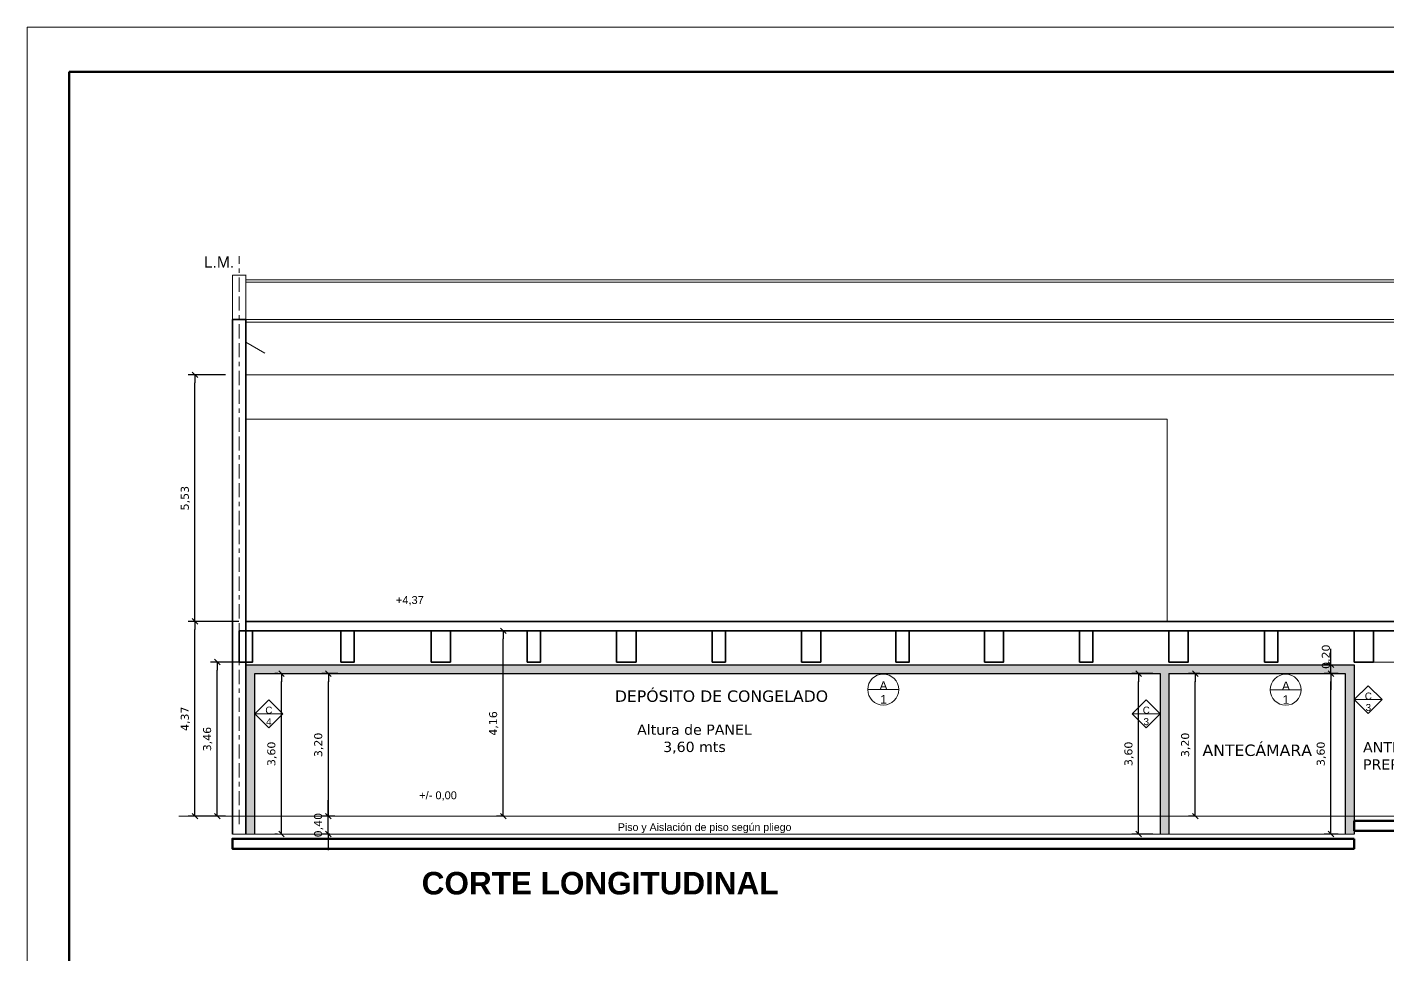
# Model space of a CAD drawing. Header units: metres. Extents: x -163 to 91, y -12 to 67.
# Drawn here: x -159.63 to -129.13, y 46.02 to 66.82 of the extents above; entities that cross this region are included whole.
import ezdxf

# ---------------------------------------------------------------- set-up
doc = ezdxf.new("R2010")
doc.units = ezdxf.units.M
doc.header["$LTSCALE"] = 0.508
doc.header["$PDMODE"] = 1
doc.header["$PDSIZE"] = -2
doc.linetypes.add('STYLE_07', pattern=[1.875, 0.625, -0.20828, 0.625, -0.20836, 0.06943, -0.13893])
doc.layers.get('0').update_dxf_attribs({"lineweight": 18})
for name, color, linetype, lineweight in [('columnas HA', 7, 'Continuous', 35), ('Dimension', 7, 'Continuous', 5), ('Muros', 7, 'Continuous', 35), ('None', 7, 'Continuous', 5), ('panel nuevo', 7, 'Continuous', 30), ('ROTUL1', 7, 'Continuous', 20), ('TEXTO', 7, 'Continuous', 18), ('TEXTOTERMINACIONES', 7, 'Continuous', 20), ('Zócalo', 7, 'Continuous', 9)]:
    doc.layers.add(name, color=color, linetype=linetype, lineweight=lineweight)
doc.styles.add('Arial', font='arial.ttf')
doc.styles.add('Arial (bold)', font='')
doc.styles.add('HoratioDBol', font='')
doc.styles.add('Verdana', font='verdana.ttf')
doc.styles.get('Arial (bold)').set_extended_font_data('Arial', bold=True)
doc.styles.get('HoratioDBol').set_extended_font_data('HoratioDBol')
doc.dimstyles.new('personal', dxfattribs={"dimtxt": 0.214974, "dimasz": 0.179989, "dimexe": 0.15, "dimexo": 0.159, "dimgap": 0.001, "dimtad": 1, "dimzin": 3, "dimtxsty": 'HoratioDBol', "dimblk": 'VW_SLASH', "dimcen": 0, "dimdle": 0.001, "dimazin": 0, "dimtfac": 0.8, "dimtix": 1, "dimtmove": 0, "dimatfit": 0, "dimldrblk": 'VW_CONCAVEFILLED', "dimfxl": 0, "dimfrac": 2, "dimtolj": 1, "dimtzin": 3, "dimarcsym": 0})
pattern_1 = [(0, (-144.285226, 12.763046), (0.050229492, 0.029000004), [0.03348633, -0.066972656]), (120, (-144.285226, 12.763046), (-0.050229486, 0.029000014), [0.03348633, -0.066972656]), (60, (-144.25174, 12.821046), (6e-09, 0.058000018), [0.03348633, -0.066972656])]

# ---------------------------------------------------------------- blocks, each defined once
blk = doc.blocks.new('VW_SLASH')
at = {"color": 0, "linetype": 'ByBlock', "lineweight": -2}
blk.add_line((0, 0), (-1, 0), dxfattribs=at)
at = {"layer": 'Zócalo', "color": 0}
blk.add_lwpolyline([(0.35, 0.35), (-0.35, -0.35)], dxfattribs=at)
blk = doc.blocks.new('*D322')
at = {"layer": 'Defpoints', "color": 0, "lineweight": 0, "transparency": 16777216}
for p in [(-148.957, 53.286), (-148.78, 53.286), (-148.78, 49.131)]:
    blk.add_point(p, dxfattribs=at)
at = {"layer": 'Dimension', "color": 0, "lineweight": -2, "transparency": 16777216}
for p, q in [((-148.939, 53.286), (-149.107, 53.286)), ((-148.957, 49.311), (-148.957, 53.107)), ((-148.939, 49.131), (-149.107, 49.131))]:
    blk.add_line(p, q, dxfattribs=at)
at = {"layer": 'Dimension', "color": 0, "lineweight": -2, "transparency": 16777216, "xscale": 0.179989013671875, "yscale": 0.179989013671875, "zscale": 0.179989013671875}
for p, rotation in [((-148.957, 53.286), 90), ((-148.957, 49.131), 270)]:
    blk.add_blockref('VW_SLASH', p, dxfattribs=dict(at, rotation=rotation))
at = {"layer": 'Dimension', "color": 0, "transparency": 16777216, "insert": (-149.171, 51.209), "char_height": 0.1794, "attachment_point": 5, "rotation": 90, "style": 'Verdana'}
blk.add_mtext('\\A1;4,16', dxfattribs=at)
blk = doc.blocks.new('VW_CONCAVEFILLED')
at = {"linetype": 'ByBlock', "lineweight": 0}
blk.add_hatch(color=0, dxfattribs=at).paths.add_polyline_path([(-1.11, 0.3), (-1.08, 0.28), (-1.05, 0.26), (-1.01, 0.25), (-0.98, 0.23), (-0.95, 0.22), (-0.91, 0.2), (-0.88, 0.19), (-0.85, 0.17), (-0.81, 0.16), (-0.78, 0.15), (-0.75, 0.13), (-0.71, 0.12), (-0.68, 0.11), (-0.64, 0.1), (-0.61, 0.09), (-0.57, 0.08), (-0.54, 0.07), (-0.5, 0.06), (-0.47, 0.06), (-0.43, 0.05), (-0.4, 0.04), (-0.36, 0.04), (-0.33, 0.03), (-0.29, 0.02), (-0.26, 0.02), (-0.22, 0.01), (-0.18, 0.01), (-0.15, 0.01), (-0.11, 0.01), (-0.07, 0), (-0.04, 0), (0, 0), (-0.04, 0), (-0.07, 0), (-0.11, -0.01), (-0.15, -0.01), (-0.18, -0.01), (-0.22, -0.01), (-0.26, -0.02), (-0.29, -0.02), (-0.33, -0.03), (-0.36, -0.04), (-0.4, -0.04), (-0.43, -0.05), (-0.47, -0.06), (-0.5, -0.06), (-0.54, -0.07), (-0.57, -0.08), (-0.61, -0.09), (-0.64, -0.1), (-0.68, -0.11), (-0.71, -0.12), (-0.75, -0.13), (-0.78, -0.15), (-0.81, -0.16), (-0.85, -0.17), (-0.88, -0.19), (-0.91, -0.2), (-0.95, -0.22), (-0.98, -0.23), (-1.01, -0.25), (-1.05, -0.26), (-1.08, -0.28), (-1.11, -0.3), (-1.1, -0.28), (-1.08, -0.27), (-1.07, -0.25), (-1.06, -0.23), (-1.05, -0.22), (-1.04, -0.2), (-1.03, -0.18), (-1.02, -0.16), (-1.02, -0.14), (-1.01, -0.12), (-1.01, -0.1), (-1, -0.08), (-1, -0.06), (-1, -0.04), (-0.99, -0.02), (-0.99, 0), (-0.99, 0.02), (-1, 0.04), (-1, 0.06), (-1, 0.08), (-1.01, 0.1), (-1.01, 0.12), (-1.02, 0.14), (-1.02, 0.16), (-1.03, 0.18), (-1.04, 0.2), (-1.05, 0.22), (-1.06, 0.23), (-1.07, 0.25), (-1.08, 0.27), (-1.1, 0.28)])
at = {"layer": 'Zócalo', "color": 0}
blk.add_lwpolyline([(-1.11, 0.3), (-1.08, 0.28), (-1.05, 0.26), (-1.01, 0.25), (-0.98, 0.23), (-0.95, 0.22), (-0.91, 0.2), (-0.88, 0.19), (-0.85, 0.17), (-0.81, 0.16), (-0.78, 0.15), (-0.75, 0.13), (-0.71, 0.12), (-0.68, 0.11), (-0.64, 0.1), (-0.61, 0.09), (-0.57, 0.08), (-0.54, 0.07), (-0.5, 0.06), (-0.47, 0.06), (-0.43, 0.05), (-0.4, 0.04), (-0.36, 0.04), (-0.33, 0.03), (-0.29, 0.02), (-0.26, 0.02), (-0.22, 0.01), (-0.18, 0.01), (-0.15, 0.01), (-0.11, 0.01), (-0.07, 0), (-0.04, 0), (0, 0), (-0.04, 0), (-0.07, 0), (-0.11, -0.01), (-0.15, -0.01), (-0.18, -0.01), (-0.22, -0.01), (-0.26, -0.02), (-0.29, -0.02), (-0.33, -0.03), (-0.36, -0.04), (-0.4, -0.04), (-0.43, -0.05), (-0.47, -0.06), (-0.5, -0.06), (-0.54, -0.07), (-0.57, -0.08), (-0.61, -0.09), (-0.64, -0.1), (-0.68, -0.11), (-0.71, -0.12), (-0.75, -0.13), (-0.78, -0.15), (-0.81, -0.16), (-0.85, -0.17), (-0.88, -0.19), (-0.91, -0.2), (-0.95, -0.22), (-0.98, -0.23), (-1.01, -0.25), (-1.05, -0.26), (-1.08, -0.28), (-1.11, -0.3), (-1.1, -0.28), (-1.08, -0.27), (-1.07, -0.25), (-1.06, -0.23), (-1.05, -0.22), (-1.04, -0.2), (-1.03, -0.18), (-1.02, -0.16), (-1.02, -0.14), (-1.01, -0.12), (-1.01, -0.1), (-1, -0.08), (-1, -0.06), (-1, -0.04), (-0.99, -0.02), (-0.99, 0), (-0.99, 0.02), (-1, 0.04), (-1, 0.06), (-1, 0.08), (-1.01, 0.1), (-1.01, 0.12), (-1.02, 0.14), (-1.02, 0.16), (-1.03, 0.18), (-1.04, 0.2), (-1.05, 0.22), (-1.06, 0.23), (-1.07, 0.25), (-1.08, 0.27), (-1.1, 0.28)], close=True, dxfattribs=at)
blk = doc.blocks.new('*D323')
at = {"layer": 'Defpoints', "color": 0, "lineweight": 0, "transparency": 16777216}
for p in [(-155.868, 53.496), (-154.727, 53.496), (-155.027, 49.131)]:
    blk.add_point(p, dxfattribs=at)
at = {"layer": 'Dimension', "color": 0, "lineweight": -2, "transparency": 16777216}
for p, q in [((-154.886, 53.496), (-156.018, 53.496)), ((-155.868, 49.311), (-155.868, 53.317)), ((-155.186, 49.131), (-156.018, 49.131))]:
    blk.add_line(p, q, dxfattribs=at)
at = {"layer": 'Dimension', "color": 0, "lineweight": -2, "transparency": 16777216, "xscale": 0.179989013671875, "yscale": 0.179989013671875, "zscale": 0.179989013671875}
for p, rotation in [((-155.868, 53.496), 90), ((-155.868, 49.131), 270)]:
    blk.add_blockref('VW_SLASH', p, dxfattribs=dict(at, rotation=rotation))
at = {"layer": 'Dimension', "color": 0, "transparency": 16777216, "insert": (-156.082, 51.314), "char_height": 0.1794, "attachment_point": 5, "rotation": 90, "style": 'Verdana'}
blk.add_mtext('\\A1;4,37', dxfattribs=at)
blk = doc.blocks.new('*D324')
at = {"layer": 'Defpoints', "color": 0, "lineweight": 0, "transparency": 16777216}
for p in [(-155.368, 52.586), (-154.587, 52.586), (-155.052, 49.131)]:
    blk.add_point(p, dxfattribs=at)
at = {"layer": 'Dimension', "color": 0, "lineweight": -2, "transparency": 16777216}
for p, q in [((-154.746, 52.586), (-155.518, 52.586)), ((-155.368, 49.311), (-155.368, 52.407)), ((-155.211, 49.131), (-155.518, 49.131))]:
    blk.add_line(p, q, dxfattribs=at)
at = {"layer": 'Dimension', "color": 0, "lineweight": -2, "transparency": 16777216, "xscale": 0.179989013671875, "yscale": 0.179989013671875, "zscale": 0.179989013671875}
for p, rotation in [((-155.368, 52.586), 90), ((-155.368, 49.131), 270)]:
    blk.add_blockref('VW_SLASH', p, dxfattribs=dict(at, rotation=rotation))
at = {"layer": 'Dimension', "color": 0, "transparency": 16777216, "insert": (-155.582, 50.859), "char_height": 0.1794, "attachment_point": 5, "rotation": 90, "style": 'Verdana'}
blk.add_mtext('\\A1;3,46', dxfattribs=at)
blk = doc.blocks.new('*D325')
at = {"layer": 'Defpoints', "color": 0, "lineweight": 0, "transparency": 16777216}
for p in [(-155.868, 59.026), (-155.027, 59.026), (-154.886, 53.496)]:
    blk.add_point(p, dxfattribs=at)
at = {"layer": 'Dimension', "color": 0, "lineweight": -2, "transparency": 16777216}
for p, q in [((-155.186, 59.026), (-156.018, 59.026)), ((-155.868, 53.676), (-155.868, 58.847)), ((-155.045, 53.496), (-156.018, 53.496))]:
    blk.add_line(p, q, dxfattribs=at)
at = {"layer": 'Dimension', "color": 0, "lineweight": -2, "transparency": 16777216, "xscale": 0.179989013671875, "yscale": 0.179989013671875, "zscale": 0.179989013671875}
for p, rotation in [((-155.868, 59.026), 90), ((-155.868, 53.496), 270)]:
    blk.add_blockref('VW_SLASH', p, dxfattribs=dict(at, rotation=rotation))
at = {"layer": 'Dimension', "color": 0, "transparency": 16777216, "insert": (-156.082, 56.261), "char_height": 0.1794, "attachment_point": 5, "rotation": 90, "style": 'Verdana'}
blk.add_mtext('\\A1;5,53', dxfattribs=at)
blk = doc.blocks.new('*D326')
at = {"layer": 'Defpoints', "color": 0, "lineweight": 0, "transparency": 16777216}
for p in [(-152.877, 52.326), (-152.508, 52.326), (-152.577, 49.131)]:
    blk.add_point(p, dxfattribs=at)
at = {"layer": 'Dimension', "color": 0, "lineweight": -2, "transparency": 16777216}
for p, q in [((-152.667, 52.326), (-153.027, 52.326)), ((-152.877, 49.311), (-152.877, 52.147)), ((-152.736, 49.131), (-153.027, 49.131))]:
    blk.add_line(p, q, dxfattribs=at)
at = {"layer": 'Dimension', "color": 0, "lineweight": -2, "transparency": 16777216, "xscale": 0.179989013671875, "yscale": 0.179989013671875, "zscale": 0.179989013671875}
for p, rotation in [((-152.877, 52.326), 90), ((-152.877, 49.131), 270)]:
    blk.add_blockref('VW_SLASH', p, dxfattribs=dict(at, rotation=rotation))
at = {"layer": 'Dimension', "color": 0, "transparency": 16777216, "insert": (-153.091, 50.729), "char_height": 0.1794, "attachment_point": 5, "rotation": 90, "style": 'Verdana'}
blk.add_mtext('\\A1;3,20', dxfattribs=at)
blk = doc.blocks.new('*D327')
at = {"layer": 'Defpoints', "color": 0, "lineweight": 0, "transparency": 16777216}
for p in [(-133.448, 52.326), (-133.188, 52.326), (-133.308, 49.131)]:
    blk.add_point(p, dxfattribs=at)
at = {"layer": 'Dimension', "color": 0, "lineweight": -2, "transparency": 16777216}
for p, q in [((-133.347, 52.326), (-133.598, 52.326)), ((-133.448, 49.311), (-133.448, 52.147)), ((-133.467, 49.131), (-133.598, 49.131))]:
    blk.add_line(p, q, dxfattribs=at)
at = {"layer": 'Dimension', "color": 0, "lineweight": -2, "transparency": 16777216, "xscale": 0.179989013671875, "yscale": 0.179989013671875, "zscale": 0.179989013671875}
for p, rotation in [((-133.448, 52.326), 90), ((-133.448, 49.131), 270)]:
    blk.add_blockref('VW_SLASH', p, dxfattribs=dict(at, rotation=rotation))
at = {"layer": 'Dimension', "color": 0, "transparency": 16777216, "insert": (-133.662, 50.729), "char_height": 0.1794, "attachment_point": 5, "rotation": 90, "style": 'Verdana'}
blk.add_mtext('\\A1;3,20', dxfattribs=at)
blk = doc.blocks.new('*D329')
at = {"layer": 'Defpoints', "color": 0, "lineweight": 0, "transparency": 16777216}
for p in [(-152.881, 49.131), (-152.736, 49.131), (-152.683, 48.729)]:
    blk.add_point(p, dxfattribs=at)
at = {"layer": 'Dimension', "color": 0, "lineweight": -2, "transparency": 16777216}
for p, q in [((-152.881, 49.311), (-152.881, 49.491)), ((-152.895, 49.131), (-153.031, 49.131)), ((-152.881, 48.729), (-152.881, 49.131)), ((-152.842, 48.729), (-153.031, 48.729)), ((-152.881, 48.549), (-152.881, 48.369))]:
    blk.add_line(p, q, dxfattribs=at)
at = {"layer": 'Dimension', "color": 0, "lineweight": -2, "transparency": 16777216, "xscale": 0.179989013671875, "yscale": 0.179989013671875, "zscale": 0.179989013671875}
for p, rotation in [((-152.881, 49.131), 270), ((-152.881, 48.729), 90)]:
    blk.add_blockref('VW_SLASH', p, dxfattribs=dict(at, rotation=rotation))
at = {"layer": 'Dimension', "color": 0, "transparency": 16777216, "insert": (-153.095, 48.93), "char_height": 0.1794, "attachment_point": 5, "rotation": 90, "style": 'Verdana'}
blk.add_mtext('\\A1;0,40', dxfattribs=at)
blk = doc.blocks.new('*D330')
at = {"layer": 'Defpoints', "color": 0, "lineweight": 0, "transparency": 16777216}
for p in [(-153.928, 52.326), (-153.848, 52.326), (-153.858, 48.729)]:
    blk.add_point(p, dxfattribs=at)
at = {"layer": 'Dimension', "color": 0, "lineweight": -2, "transparency": 16777216}
for p, q in [((-154.007, 52.326), (-154.078, 52.326)), ((-153.928, 48.909), (-153.928, 52.147)), ((-154.017, 48.729), (-154.078, 48.729))]:
    blk.add_line(p, q, dxfattribs=at)
at = {"layer": 'Dimension', "color": 0, "lineweight": -2, "transparency": 16777216, "xscale": 0.179989013671875, "yscale": 0.179989013671875, "zscale": 0.179989013671875}
for p, rotation in [((-153.928, 52.326), 90), ((-153.928, 48.729), 270)]:
    blk.add_blockref('VW_SLASH', p, dxfattribs=dict(at, rotation=rotation))
at = {"layer": 'Dimension', "color": 0, "transparency": 16777216, "insert": (-154.142, 50.528), "char_height": 0.1794, "attachment_point": 5, "rotation": 90, "style": 'Verdana'}
blk.add_mtext('\\A1;3,60', dxfattribs=at)
blk = doc.blocks.new('*D332')
at = {"layer": 'Defpoints', "color": 0, "lineweight": 0, "transparency": 16777216}
for p in [(-134.718, 52.326), (-134.237, 52.326), (-134.237, 48.729)]:
    blk.add_point(p, dxfattribs=at)
at = {"layer": 'Dimension', "color": 0, "lineweight": -2, "transparency": 16777216}
for p, q in [((-134.396, 52.326), (-134.868, 52.326)), ((-134.718, 48.909), (-134.718, 52.147)), ((-134.396, 48.729), (-134.868, 48.729))]:
    blk.add_line(p, q, dxfattribs=at)
at = {"layer": 'Dimension', "color": 0, "lineweight": -2, "transparency": 16777216, "xscale": 0.179989013671875, "yscale": 0.179989013671875, "zscale": 0.179989013671875}
for p, rotation in [((-134.718, 52.326), 90), ((-134.718, 48.729), 270)]:
    blk.add_blockref('VW_SLASH', p, dxfattribs=dict(at, rotation=rotation))
at = {"layer": 'Dimension', "color": 0, "transparency": 16777216, "insert": (-134.932, 50.528), "char_height": 0.1794, "attachment_point": 5, "rotation": 90, "style": 'Verdana'}
blk.add_mtext('\\A1;3,60', dxfattribs=at)
blk = doc.blocks.new('*D333')
at = {"layer": 'Defpoints', "color": 0, "lineweight": 0, "transparency": 16777216}
for p in [(-130.408, 52.526), (-130.278, 52.526), (-130.087, 52.326)]:
    blk.add_point(p, dxfattribs=at)
at = {"layer": 'Dimension', "color": 0, "lineweight": -2, "transparency": 16777216}
for p, q in [((-130.408, 52.706), (-130.408, 52.886)), ((-130.437, 52.526), (-130.558, 52.526)), ((-130.408, 52.326), (-130.408, 52.526)), ((-130.246, 52.326), (-130.558, 52.326)), ((-130.408, 52.147), (-130.408, 51.967))]:
    blk.add_line(p, q, dxfattribs=at)
at = {"layer": 'Dimension', "color": 0, "lineweight": -2, "transparency": 16777216, "xscale": 0.179989013671875, "yscale": 0.179989013671875, "zscale": 0.179989013671875}
for p, rotation in [((-130.408, 52.526), 270), ((-130.408, 52.326), 90)]:
    blk.add_blockref('VW_SLASH', p, dxfattribs=dict(at, rotation=rotation))
at = {"layer": 'Dimension', "color": 0, "transparency": 16777216, "insert": (-130.508, 52.705), "char_height": 0.1794, "attachment_point": 5, "rotation": 90, "style": 'Verdana'}
blk.add_mtext('\\A1;0,20', dxfattribs=at)
blk = doc.blocks.new('*D334')
at = {"layer": 'Defpoints', "color": 0, "lineweight": 0, "transparency": 16777216}
for p in [(-130.408, 52.326), (-130.087, 52.326), (-130.087, 48.729)]:
    blk.add_point(p, dxfattribs=at)
at = {"layer": 'Dimension', "color": 0, "lineweight": -2, "transparency": 16777216}
for p, q in [((-130.246, 52.326), (-130.558, 52.326)), ((-130.408, 48.909), (-130.408, 52.147)), ((-130.246, 48.729), (-130.558, 48.729))]:
    blk.add_line(p, q, dxfattribs=at)
at = {"layer": 'Dimension', "color": 0, "lineweight": -2, "transparency": 16777216, "xscale": 0.179989013671875, "yscale": 0.179989013671875, "zscale": 0.179989013671875}
for p, rotation in [((-130.408, 52.326), 90), ((-130.408, 48.729), 270)]:
    blk.add_blockref('VW_SLASH', p, dxfattribs=dict(at, rotation=rotation))
at = {"layer": 'Dimension', "color": 0, "transparency": 16777216, "insert": (-130.622, 50.528), "char_height": 0.1794, "attachment_point": 5, "rotation": 90, "style": 'Verdana'}
blk.add_mtext('\\A1;3,60', dxfattribs=at)

msp = doc.modelspace()

# ---------------------------------------------------------------- hatches: boundary and pattern name
at = {"layer": 'panel nuevo', "linetype": 'Continuous', "lineweight": 9}
h = msp.add_hatch(dxfattribs=at)
h.set_pattern_fill('HONEY', style=0, pattern_type=2)
h.set_pattern_definition(pattern_1)
h.paths.add_polyline_path([(-154.527, 48.729), (-154.727, 48.729), (-154.727, 52.526), (-154.527, 52.326)])
h = msp.add_hatch(dxfattribs=at)
h.set_pattern_fill('HONEY', style=0, pattern_type=2)
h.set_pattern_definition(pattern_1)
h.paths.add_polyline_path([(-154.527, 52.326), (-154.727, 52.526), (-129.887, 52.526), (-130.087, 52.326)])
h = msp.add_hatch(dxfattribs=at)
h.set_pattern_fill('HONEY', style=0, pattern_type=2)
h.set_pattern_definition(pattern_1)
h.paths.add_polyline_path([(-130.087, 52.326), (-129.887, 52.526), (-129.887, 48.729), (-130.087, 48.729)])
h = msp.add_hatch(dxfattribs=at)
h.set_pattern_fill('HONEY', style=0, pattern_type=2)
h.set_pattern_definition(pattern_1)
h.paths.add_polyline_path([(-134.237, 52.326), (-134.037, 52.326), (-134.037, 48.729), (-134.237, 48.729)])

# ---------------------------------------------------------------- linework, layer by layer
at = {"layer": 'columnas HA'}
for p, q in [((-154.727, 53.496), (-104.247, 53.496)), ((-154.727, 53.286), (-104.165, 53.286))]:
    msp.add_line(p, q, dxfattribs=at)
for points in [[(-154.877, 52.586), (-154.727, 52.586), (-154.577, 52.586), (-154.577, 53.286), (-154.877, 53.286)], [(-152.599, 52.586), (-152.299, 52.586), (-152.299, 53.286), (-152.599, 53.286)], [(-150.577, 52.586), (-150.141, 52.586), (-150.141, 53.286), (-150.577, 53.286)], [(-148.423, 52.586), (-148.123, 52.586), (-148.123, 53.286), (-148.423, 53.286)], [(-146.417, 52.586), (-145.981, 52.586), (-145.981, 53.286), (-146.417, 53.286)], [(-144.279, 52.586), (-143.979, 52.586), (-143.979, 53.286), (-144.279, 53.286)], [(-142.277, 52.586), (-141.841, 52.586), (-141.841, 53.286), (-142.277, 53.286)], [(-140.157, 52.586), (-139.857, 52.586), (-139.857, 53.286), (-140.157, 53.286)], [(-138.173, 52.586), (-137.745, 52.586), (-137.745, 53.286), (-138.173, 53.286)], [(-136.041, 52.586), (-135.741, 52.586), (-135.741, 53.286), (-136.041, 53.286)], [(-134.037, 53.286), (-133.605, 53.286), (-133.605, 52.586), (-134.037, 52.586)], [(-131.896, 53.286), (-131.596, 53.286), (-131.596, 52.586), (-131.896, 52.586)], [(-129.887, 52.586), (-129.455, 52.586), (-129.455, 53.286), (-129.887, 53.286)]]:
    msp.add_lwpolyline(points, close=True, dxfattribs=at)
at = {"layer": 'Muros'}
for p, q in [((-154.727, 60.267), (-155.027, 60.267)), ((-155.027, 48.729), (-155.027, 60.267)), ((-154.727, 48.729), (-154.727, 60.267))]:
    msp.add_line(p, q, dxfattribs=at)
at = {"layer": 'None', "linetype": 'Continuous', "lineweight": 50}
for p, q in [((-60.573, 65.82), (-158.688, 65.82)), ((-60.573, 65.82), (-158.688, 65.82)), ((-158.688, 65.82), (-158.688, -11.18))]:
    msp.add_line(p, q, dxfattribs=at)
at = {"layer": 'None', "linetype": 'STYLE_07', "lineweight": 5}
msp.add_line((-154.877, 48.953), (-154.877, 61.687), dxfattribs=at)
at = {"layer": 'None', "linetype": 'Continuous', "lineweight": 5}
for p, q in [((-155.027, 60.267), (-155.027, 61.263)), ((-155.027, 61.263), (-154.723, 61.263)), ((-154.727, 60.267), (-154.727, 61.263)), ((-104.165, 61.156), (-154.727, 61.156)), ((-104.165, 61.103), (-154.717, 61.103)), ((-154.727, 60.267), (-104.165, 60.267)), ((-154.707, 60.203), (-104.165, 60.203)), ((-154.727, 59.758), (-154.3, 59.511)), ((-104.165, 59.026), (-154.727, 59.026)), ((-134.078, 58.031), (-154.727, 58.031)), ((-134.078, 53.496), (-134.078, 58.031)), ((-129.455, 52.586), (-120.188, 52.586)), ((-126.097, 49.131), (-145.897, 49.131)), ((-129.888, 48.729), (-155.028, 48.729))]:
    msp.add_line(p, q, dxfattribs=at)
at = {"layer": 'None', "linetype": 'Continuous', "lineweight": 20}
msp.add_line((-145.897, 49.131), (-156.227, 49.131), dxfattribs=at)
at = {"layer": 'None', "lineweight": 50}
for p, q in [((-126.097, 49.024), (-129.887, 49.024)), ((-129.887, 49.024), (-129.887, 48.802)), ((-129.887, 48.802), (-126.097, 48.802))]:
    msp.add_line(p, q, dxfattribs=at)
msp.add_lwpolyline([(-129.887, 48.624), (-155.027, 48.624), (-155.027, 48.402), (-129.887, 48.402)], close=True, dxfattribs=at)
at = {"layer": 'panel nuevo'}
for p, q in [((-154.727, 48.729), (-154.727, 52.526)), ((-154.727, 52.526), (-129.887, 52.526)), ((-129.887, 52.526), (-129.887, 48.729)), ((-154.527, 48.729), (-154.527, 52.326)), ((-154.527, 52.326), (-134.237, 52.326)), ((-134.237, 52.326), (-134.237, 48.729)), ((-134.037, 52.326), (-130.087, 52.326)), ((-134.037, 52.326), (-134.037, 48.729)), ((-130.087, 52.326), (-130.087, 48.729))]:
    msp.add_line(p, q, dxfattribs=at)
at = {"layer": 'ROTUL1', "linetype": 'Continuous', "lineweight": 9}
for p, q in [((-59.513, 66.82), (-159.628, 66.82)), ((-159.628, 66.82), (-159.628, -12.18))]:
    msp.add_line(p, q, dxfattribs=at)
at = {"layer": 'TEXTOTERMINACIONES'}
for p, q in [((-140.788, 51.969), (-140.095, 51.969)), ((-131.768, 51.964), (-131.075, 51.964)), ((-129.885, 51.744), (-129.261, 51.744)), ((-154.527, 51.427), (-153.902, 51.427)), ((-134.861, 51.427), (-134.237, 51.427))]:
    msp.add_line(p, q, dxfattribs=at)
at = {"layer": 'TEXTOTERMINACIONES', "flags": 128}
for points in [[(-129.261, 51.744), (-129.573, 52.056), (-129.885, 51.744), (-129.573, 51.431)], [(-153.902, 51.427), (-154.215, 51.739), (-154.527, 51.427), (-154.215, 51.115)], [(-134.237, 51.427), (-134.549, 51.739), (-134.861, 51.427), (-134.549, 51.115)]]:
    msp.add_lwpolyline(points, close=True, dxfattribs=at)
at = {"layer": 'TEXTOTERMINACIONES'}
for centre in [(-140.441, 51.969), (-131.421, 51.964)]:
    msp.add_circle(centre, 0.347, dxfattribs=at)

# ---------------------------------------------------------------- texts
at = {"attachment_point": 1}
for s, insert, char_height, line_spacing_factor, style in [('L.M.', (-155.667, 61.679), 0.25, 0.96736, 'Arial'), ('CORTE LONGITUDINAL', (-150.786, 47.881), 0.50528, 0.992596, 'Arial (bold)')]:
    msp.add_mtext(s, dxfattribs=dict(at, insert=insert, char_height=char_height, line_spacing_factor=line_spacing_factor, style=style))
at = {"layer": 'None', "char_height": 0.1768, "attachment_point": 1, "line_spacing_factor": 0.96736, "style": 'Arial'}
for s, insert in [('+4,37', (-151.364, 54.065)), ('+/- 0,00', (-150.842, 49.687))]:
    msp.add_mtext(s, dxfattribs=dict(at, insert=insert))
at = {"layer": 'TEXTO'}
for s, insert, char_height, attachment_point, line_spacing_factor, style in [('DEPÓSITO DE CONGELADO', (-146.458, 51.95), 0.25632, 1, 1.003239, 'Verdana'), ('Altura de PANEL\\P3,60 mts', (-144.673, 51.186), 0.23068, 2, 1.003239, 'Verdana'), ('ANTECÁMARA', (-133.287, 50.737), 0.2563, 1, 1.003239, 'Verdana'), ('ANTECÁMARA RECEPCIÓN Y /O\\PPREPARACIÓN DE PEDIDOS', (-129.688, 50.791), 0.23068, 1, 1.003239, 'Verdana'), ('Piso y Aislación de piso según pliego', (-146.388, 48.97), 0.16918, 1, 0.96736, 'Arial')]:
    msp.add_mtext(s, dxfattribs=dict(at, insert=insert, char_height=char_height, attachment_point=attachment_point, line_spacing_factor=line_spacing_factor, style=style))
at = {"layer": 'TEXTOTERMINACIONES', "attachment_point": 8, "line_spacing_factor": 0.96736, "style": 'Arial'}
for s, insert, char_height in [('A', (-140.436, 51.964), 0.19), ('A', (-131.416, 51.96), 0.19), ('1', (-140.436, 51.656), 0.19), ('1', (-131.416, 51.651), 0.19), ('C', (-129.569, 51.742), 0.158), ('C', (-154.211, 51.426), 0.158), ('C', (-134.546, 51.426), 0.158), ('3', (-129.569, 51.486), 0.158), ('4', (-154.211, 51.169), 0.158), ('3', (-134.546, 51.169), 0.158)]:
    msp.add_mtext(s, dxfattribs=dict(at, insert=insert, char_height=char_height))

# ---------------------------------------------------------------- dimensions: what is measured, and where the dimension line sits
at = {"layer": 'Dimension'}
for base, p1, p2, picture, middle in [((-155.868, 59.026), (-154.886, 53.496), (-155.027, 59.026), '*D325', (-156.082, 56.261)), ((-155.868014467, 53.496494281), (-155.026940226, 49.131494281), (-154.726940226, 53.496494281), '*D323', (-156.081884474, 51.313994281)), ((-148.956940226, 53.286494281), (-148.779595102, 49.131494281), (-148.779595102, 53.286494281), '*D322', (-149.170629488, 51.208994281)), ((-155.368014467, 52.586494281), (-155.052495906, 49.131494281), (-154.586977346, 52.586494281), '*D324', (-155.581884474, 50.858994281)), ((-153.928, 52.326), (-153.858, 48.729), (-153.848, 52.326), '*D330', (-154.142, 50.528)), ((-152.876940226, 52.326494281), (-152.576940226, 49.131494281), (-152.508014467, 52.326494281), '*D326', (-153.090810234, 50.728994281)), ((-134.718, 52.326), (-134.237, 48.729), (-134.237, 52.326), '*D332', (-134.932, 50.528)), ((-133.448014467, 52.326494281), (-133.308014467, 49.131494281), (-133.188014467, 52.326494281), '*D327', (-133.661884474, 50.728994281)), ((-130.408, 52.326), (-130.087, 48.729), (-130.087, 52.326), '*D334', (-130.622, 50.528)), ((-152.881, 49.131), (-152.683, 48.729), (-152.736, 49.131), '*D329', (-153.095, 48.93))]:
    dim = msp.add_linear_dim(base=base, p1=p1, p2=p2, angle=270, dimstyle='personal', override={"dimtxt": 0.179421, "dimgap": 0.1, "dimpost": '<>', "dimtxsty": 'Verdana', "dimtmove": 2}, dxfattribs=at)
    dim.commit()
    dim.dimension.update_dxf_attribs({"geometry": picture, "text_midpoint": middle})
dim = msp.add_linear_dim(base=(-130.408, 52.526), p1=(-130.087, 52.326), p2=(-130.278, 52.526), angle=270, dimstyle='personal', override={"dimtxt": 0.179421, "dimgap": 0.1, "dimpost": '<>', "dimtxsty": 'Verdana', "dimtix": 0, "dimtmove": 2}, dxfattribs=at)
dim.commit()
dim.dimension.update_dxf_attribs({"geometry": '*D333', "text_midpoint": (-130.508, 52.705), "dimtype": 160})

doc.saveas('drawing.dxf')
